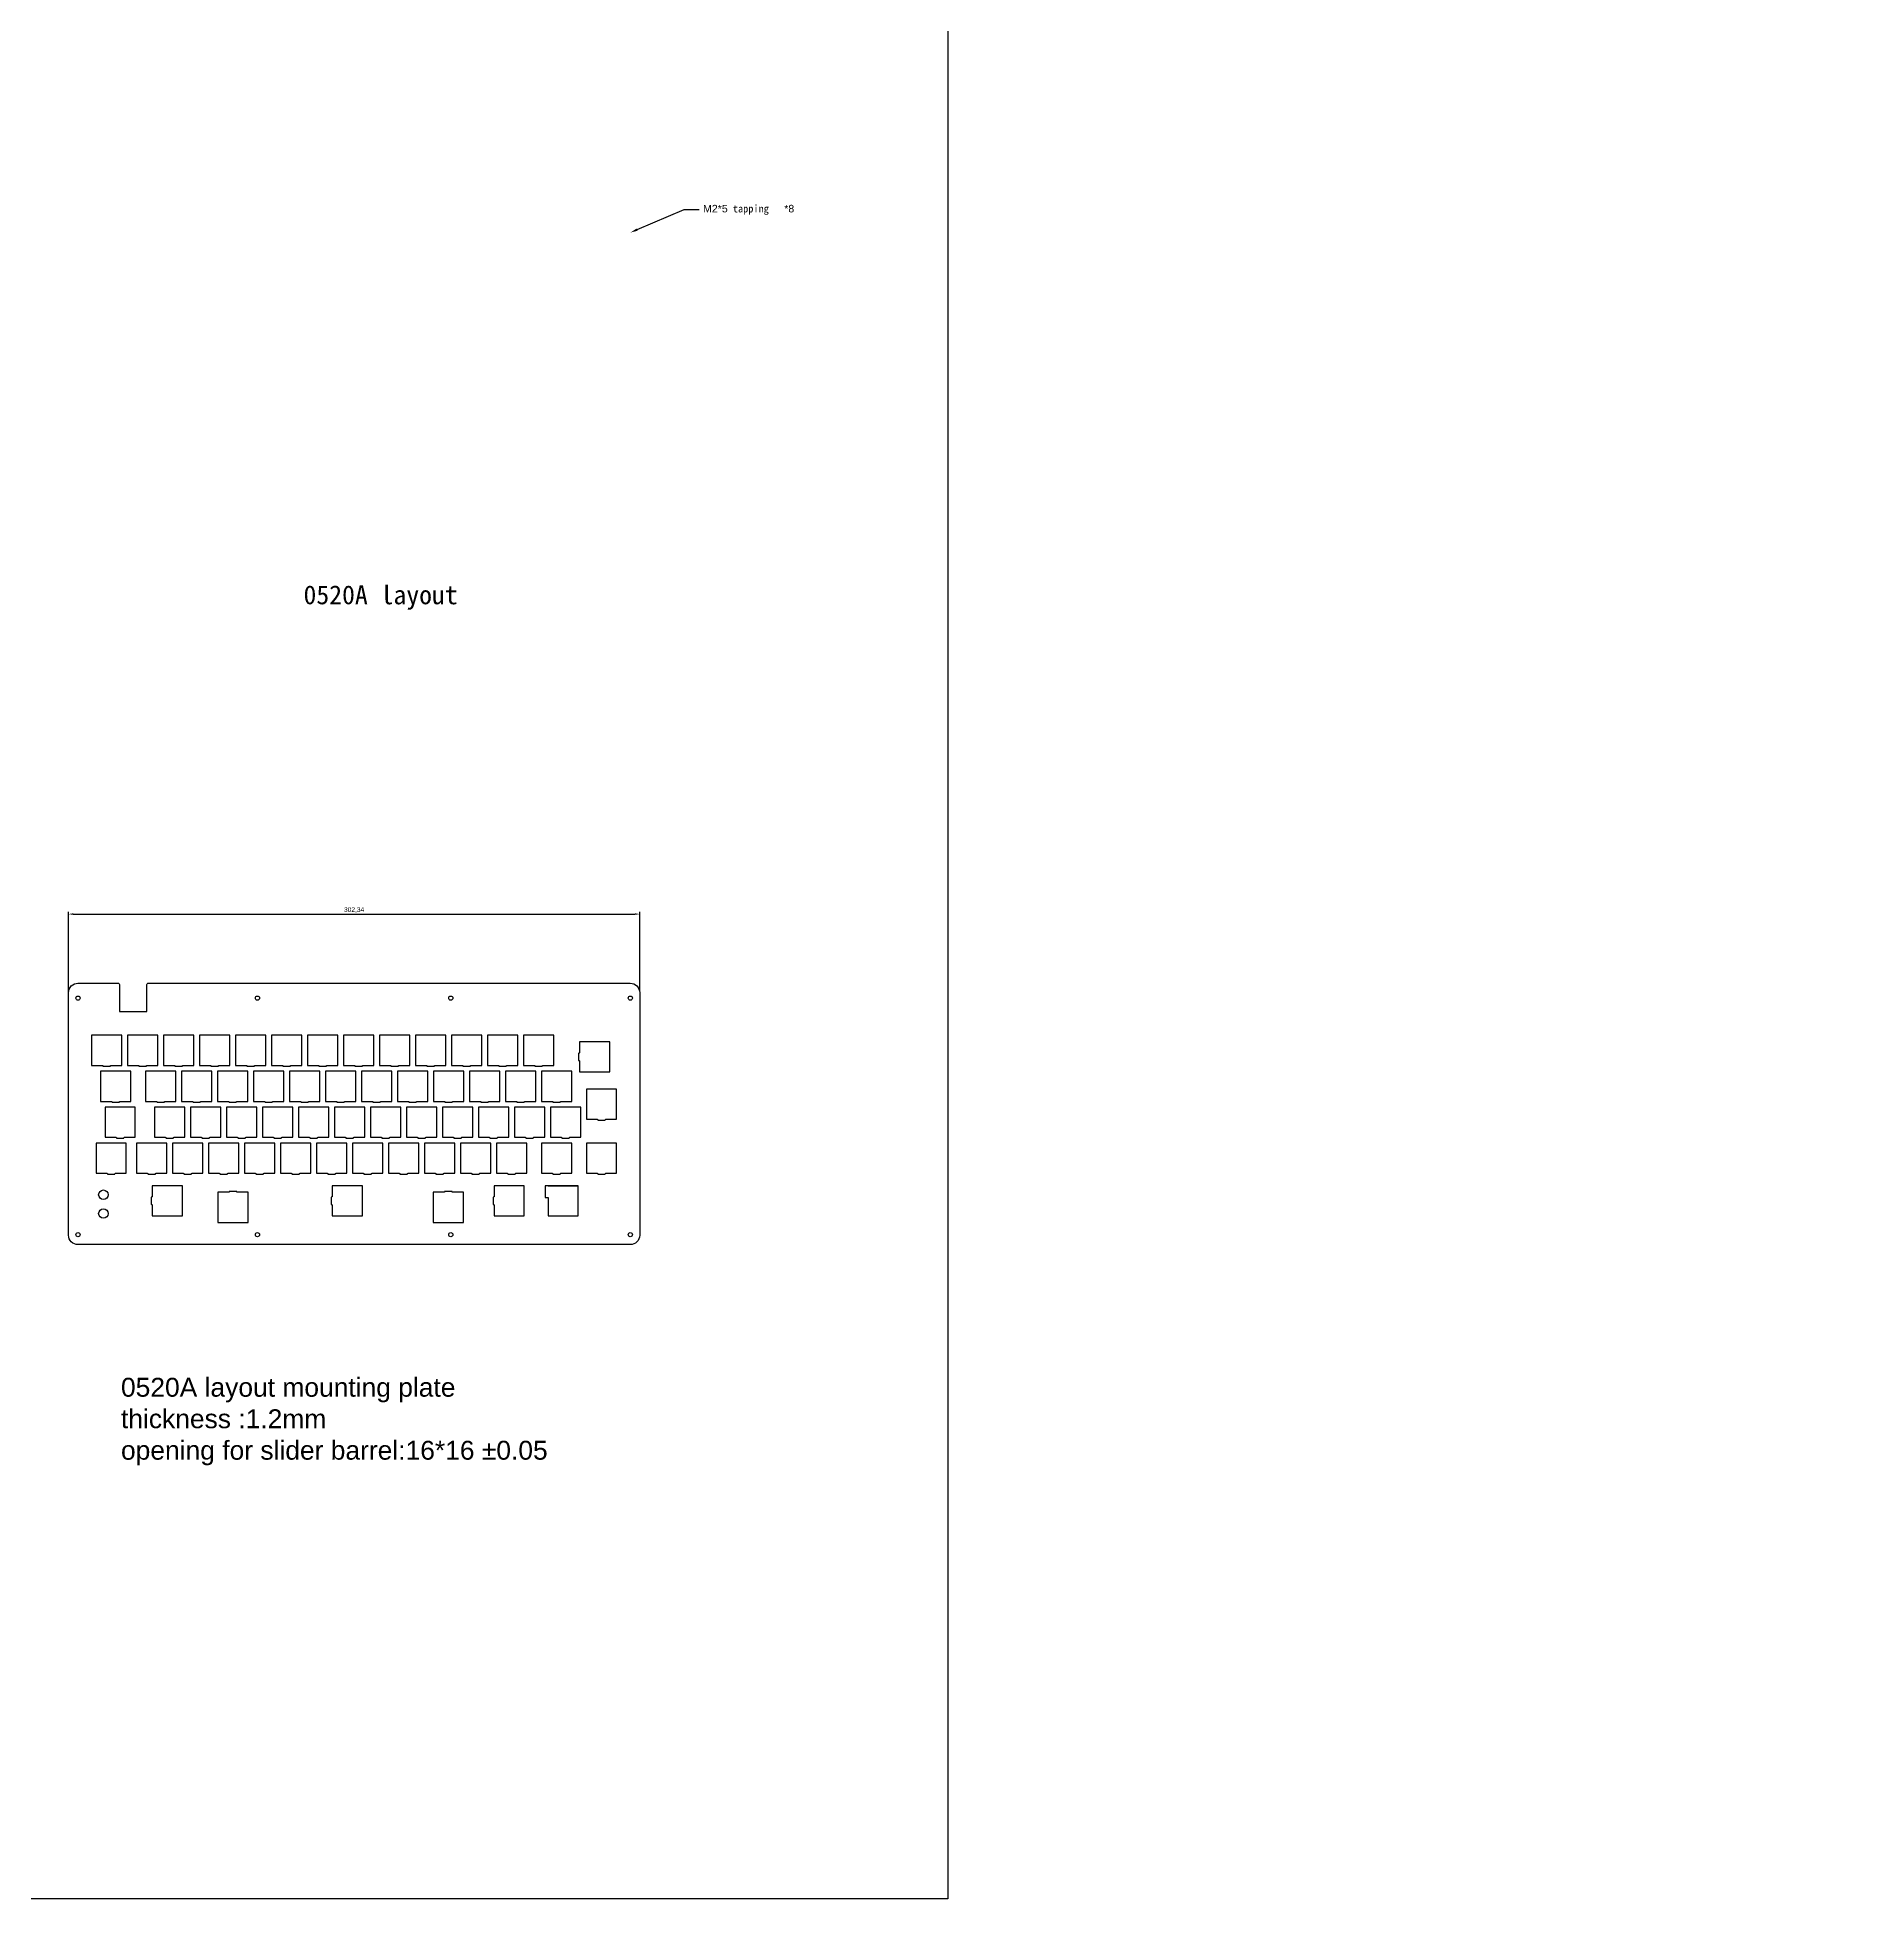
# Model space of a CAD drawing. Header units: millimetres. Extents: x -7565 to 5748, y -10126 to 3805.
# Drawn here: x -6295 to -5327, y -4218 to -3232 of the extents above; entities that cross this region are included whole.
import ezdxf
from ezdxf import colors
from ezdxf.entities.mleader import LeaderData, LeaderLine
from ezdxf.math import Vec2, Vec3

# ---------------------------------------------------------------- set-up
doc = ezdxf.new("R2010")
doc.units = ezdxf.units.MM
doc.layers.get('Defpoints').update_dxf_attribs({"color": 3})
doc.styles.get("Standard").update_dxf_attribs({"font": 'arial.ttf'})
doc.dimstyles.new('Civil-Metric', dxfattribs={"dimtxt": 3, "dimasz": 3, "dimexe": 3, "dimexo": 1.5, "dimgap": 2, "dimtad": 1, "dimzin": 3, "dimdsep": 46, "dimtxsty": 'Standard', "dimcen": 3, "dimazin": 2, "dimtfac": 1, "dimtofl": 0, "dimtmove": 0, "dimatfit": 3, "dimfxl": 1, "dimfrac": 1, "dimtolj": 1, "dimtzin": 0, "dimarcsym": 0})
doc.dimstyles.new('ISO-25', dxfattribs={"dimtxt": 2.5, "dimasz": 2.5, "dimexe": 1.25, "dimexo": 0.625, "dimtad": 1, "dimtxsty": 'Standard', "dimcen": 2.5, "dimadec": 0, "dimazin": 0, "dimtfac": 1, "dimtmove": 0, "dimatfit": 3, "dimfxl": 1, "dimarcsym": 0})

# ---------------------------------------------------------------- blocks, each defined once
blk = doc.blocks.new('*D70')
at = {"layer": 'Defpoints', "color": 0, "lineweight": -2, "transparency": 16777216}
for p, q in [((-3638.83, -1947.83), (-3660.71, -1947.83)), ((-3657.71, -1950.83), (-3657.71, -2090.23)), ((-3638.83, -2093.23), (-3660.71, -2093.23)), ((-6875.7, -3737.6), (-6875.7, -3695.39)), ((-6568.6, -3737.6), (-6568.6, -3695.39)), ((-6873.2, -3696.64), (-6571.1, -3696.64))]:
    blk.add_line(p, q, dxfattribs=at)
at = {"layer": 'Defpoints', "color": 0, "transparency": 16777216}
for p in [(-3637.33, -1947.83), (-3657.71, -2093.23), (-3637.33, -2093.23), (-6568.6, -3696.64), (-6875.7, -3738.22), (-6568.6, -3738.22)]:
    blk.add_point(p, dxfattribs=at)
for points in [[(-3658.21, -1950.83), (-3657.21, -1950.83), (-3657.71, -1947.83)], [(-3658.21, -2090.23), (-3657.21, -2090.23), (-3657.71, -2093.23)], [(-6873.2, -3696.22), (-6873.2, -3697.05), (-6875.7, -3696.64)], [(-6571.1, -3696.22), (-6571.1, -3697.05), (-6568.6, -3696.64)]]:
    blk.add_solid(points, dxfattribs=at)
at = {"layer": 'Defpoints', "color": 0, "transparency": 16777216, "insert": (-3661.24, -2020.53), "char_height": 3, "attachment_point": 5, "rotation": 90}
blk.add_mtext('\\A1;145.40', dxfattribs=at)
at = {"layer": 'Defpoints', "color": 0, "transparency": 16777216, "insert": (-6722.15, -3694.51), "char_height": 2.5, "attachment_point": 5}
blk.add_mtext('307,1', dxfattribs=at)
blk = doc.blocks.new('*D71')
at = {"layer": 'Defpoints', "color": 0, "lineweight": -2, "transparency": 16777216}
for p, q in [((-3638.83, -1747.83), (-3665.27, -1747.83)), ((-3662.27, -1750.83), (-3662.27, -1890.23)), ((-3638.83, -1893.23), (-3665.27, -1893.23)), ((-6278.6, -3737.6), (-6278.6, -3695.39)), ((-5976.26, -3737.6), (-5976.26, -3695.39)), ((-6276.1, -3696.64), (-5978.76, -3696.64))]:
    blk.add_line(p, q, dxfattribs=at)
at = {"layer": 'Defpoints', "color": 0, "transparency": 16777216}
for p in [(-3637.33, -1747.83), (-3662.27, -1893.23), (-3637.33, -1893.23), (-5976.26, -3696.64), (-6278.6, -3738.22), (-5976.26, -3738.22)]:
    blk.add_point(p, dxfattribs=at)
for points in [[(-3662.77, -1750.83), (-3661.77, -1750.83), (-3662.27, -1747.83)], [(-3662.77, -1890.23), (-3661.77, -1890.23), (-3662.27, -1893.23)], [(-6276.1, -3696.22), (-6276.1, -3697.05), (-6278.6, -3696.64)], [(-5978.76, -3696.22), (-5978.76, -3697.05), (-5976.26, -3696.64)]]:
    blk.add_solid(points, dxfattribs=at)
at = {"layer": 'Defpoints', "color": 0, "transparency": 16777216, "insert": (-3665.8, -1820.53), "char_height": 3, "attachment_point": 5, "rotation": 90}
blk.add_mtext('\\A1;145.40', dxfattribs=at)
at = {"layer": 'Defpoints', "color": 0, "transparency": 16777216, "insert": (-6127.43, -3694.51), "char_height": 2.5, "attachment_point": 5}
blk.add_mtext('302,34', dxfattribs=at)

msp = doc.modelspace()

# ---------------------------------------------------------------- linework, layer by layer
for points in [[(-6236.199, -3733.221), (-5981.262, -3733.221, -0.4142136), (-5976.262, -3738.221), (-5976.262, -3866.621, -0.4142136), (-5981.262, -3871.621), (-6273.599, -3871.621, -0.4142136), (-6278.599, -3866.621), (-6278.599, -3738.221, -0.4142136), (-6273.599, -3733.221), (-6252.599, -3733.221, -0.4142136), (-6251.599, -3734.221), (-6251.599, -3748.221), (-6237.199, -3748.221), (-6237.199, -3734.221, -0.4142136)], [(-6256.399, -3776.971), (-6256.399, -3776.971, -0.4142136), (-6256.149, -3776.721), (-6250.399, -3776.721), (-6250.399, -3760.721), (-6266.399, -3760.721), (-6266.399, -3776.721), (-6260.649, -3776.721, -0.4142136), (-6260.399, -3776.971), (-6260.399, -3776.971, 0.4142136), (-6260.149, -3777.221), (-6256.649, -3777.221, 0.4142136)], [(-6237.349, -3776.971), (-6237.349, -3776.971, -0.4142136), (-6237.099, -3776.721), (-6231.349, -3776.721), (-6231.349, -3760.721), (-6247.349, -3760.721), (-6247.349, -3776.721), (-6241.599, -3776.721, -0.4142136), (-6241.349, -3776.971), (-6241.349, -3776.971, 0.4142136), (-6241.099, -3777.221), (-6237.599, -3777.221, 0.4142136)], [(-6218.299, -3776.971), (-6218.299, -3776.971, -0.4142136), (-6218.049, -3776.721), (-6212.299, -3776.721), (-6212.299, -3760.721), (-6228.299, -3760.721), (-6228.299, -3776.721), (-6222.549, -3776.721, -0.4142136), (-6222.299, -3776.971), (-6222.299, -3776.971, 0.4142136), (-6222.049, -3777.221), (-6218.549, -3777.221, 0.4142136)], [(-6199.249, -3776.971), (-6199.249, -3776.971, -0.4142136), (-6198.999, -3776.721), (-6193.249, -3776.721), (-6193.249, -3760.721), (-6209.249, -3760.721), (-6209.249, -3776.721), (-6203.499, -3776.721, -0.4142136), (-6203.249, -3776.971), (-6203.249, -3776.971, 0.4142136), (-6202.999, -3777.221), (-6199.499, -3777.221, 0.4142136)], [(-6180.199, -3776.971), (-6180.199, -3776.971, -0.4142136), (-6179.949, -3776.721), (-6174.199, -3776.721), (-6174.199, -3760.721), (-6190.199, -3760.721), (-6190.199, -3776.721), (-6184.449, -3776.721, -0.4142136), (-6184.199, -3776.971), (-6184.199, -3776.971, 0.4142136), (-6183.949, -3777.221), (-6180.449, -3777.221, 0.4142136)], [(-6161.149, -3776.971), (-6161.149, -3776.971, -0.4142136), (-6160.899, -3776.721), (-6155.149, -3776.721), (-6155.149, -3760.721), (-6171.149, -3760.721), (-6171.149, -3776.721), (-6165.399, -3776.721, -0.4142136), (-6165.149, -3776.971), (-6165.149, -3776.971, 0.4142136), (-6164.899, -3777.221), (-6161.399, -3777.221, 0.4142136)], [(-6142.099, -3776.971), (-6142.099, -3776.971, -0.4142136), (-6141.849, -3776.721), (-6136.099, -3776.721), (-6136.099, -3760.721), (-6152.099, -3760.721), (-6152.099, -3776.721), (-6146.349, -3776.721, -0.4142136), (-6146.099, -3776.971), (-6146.099, -3776.971, 0.4142136), (-6145.849, -3777.221), (-6142.349, -3777.221, 0.4142136)], [(-6142.099, -3776.971), (-6142.099, -3776.971, -0.4142136), (-6141.849, -3776.721), (-6136.099, -3776.721), (-6136.099, -3760.721), (-6152.099, -3760.721), (-6152.099, -3776.721), (-6146.349, -3776.721, -0.4142136), (-6146.099, -3776.971), (-6146.099, -3776.971, 0.4142136), (-6145.849, -3777.221), (-6142.349, -3777.221, 0.4142136)], [(-6123.049, -3776.971), (-6123.049, -3776.971, -0.4142136), (-6122.799, -3776.721), (-6117.049, -3776.721), (-6117.049, -3760.721), (-6133.049, -3760.721), (-6133.049, -3776.721), (-6127.299, -3776.721, -0.4142136), (-6127.049, -3776.971), (-6127.049, -3776.971, 0.4142136), (-6126.799, -3777.221), (-6123.299, -3777.221, 0.4142136)], [(-6103.999, -3776.971), (-6103.999, -3776.971, -0.4142136), (-6103.749, -3776.721), (-6097.999, -3776.721), (-6097.999, -3760.721), (-6113.999, -3760.721), (-6113.999, -3776.721), (-6108.249, -3776.721, -0.4142136), (-6107.999, -3776.971), (-6107.999, -3776.971, 0.4142136), (-6107.749, -3777.221), (-6104.249, -3777.221, 0.4142136)], [(-6084.949, -3776.971), (-6084.949, -3776.971, -0.4142136), (-6084.699, -3776.721), (-6078.949, -3776.721), (-6078.949, -3760.721), (-6094.949, -3760.721), (-6094.949, -3776.721), (-6089.199, -3776.721, -0.4142136), (-6088.949, -3776.971), (-6088.949, -3776.971, 0.4142136), (-6088.699, -3777.221), (-6085.199, -3777.221, 0.4142136)], [(-6065.899, -3776.971), (-6065.899, -3776.971, -0.4142136), (-6065.649, -3776.721), (-6059.899, -3776.721), (-6059.899, -3760.721), (-6075.899, -3760.721), (-6075.899, -3776.721), (-6070.149, -3776.721, -0.4142136), (-6069.899, -3776.971), (-6069.899, -3776.971, 0.4142136), (-6069.649, -3777.221), (-6066.149, -3777.221, 0.4142136)], [(-6046.849, -3776.971), (-6046.849, -3776.971, -0.4142136), (-6046.599, -3776.721), (-6040.849, -3776.721), (-6040.849, -3760.721), (-6056.849, -3760.721), (-6056.849, -3776.721), (-6051.099, -3776.721, -0.4142136), (-6050.849, -3776.971), (-6050.849, -3776.971, 0.4142136), (-6050.599, -3777.221), (-6047.099, -3777.221, 0.4142136)], [(-6027.799, -3776.971), (-6027.799, -3776.971, -0.4142136), (-6027.549, -3776.721), (-6021.799, -3776.721), (-6021.799, -3760.721), (-6037.799, -3760.721), (-6037.799, -3776.721), (-6032.049, -3776.721, -0.4142136), (-6031.799, -3776.971), (-6031.799, -3776.971, 0.4142136), (-6031.549, -3777.221), (-6028.049, -3777.221, 0.4142136)], [(-6008.356, -3774.221), (-6008.356, -3774.221, -0.4142136), (-6008.106, -3774.471), (-6008.106, -3780.221), (-5992.106, -3780.221), (-5992.106, -3764.221), (-6008.106, -3764.221), (-6008.106, -3769.971, -0.4142136), (-6008.356, -3770.221), (-6008.356, -3770.221, 0.4142136), (-6008.606, -3770.471), (-6008.606, -3773.971, 0.4142136)], [(-6251.637, -3796.021), (-6251.637, -3796.021, -0.4142136), (-6251.387, -3795.771), (-6245.637, -3795.771), (-6245.637, -3779.771), (-6261.637, -3779.771), (-6261.637, -3795.771), (-6255.887, -3795.771, -0.4142136), (-6255.637, -3796.021), (-6255.637, -3796.021, 0.4142136), (-6255.387, -3796.271), (-6251.887, -3796.271, 0.4142136)], [(-6227.824, -3796.021), (-6227.824, -3796.021, -0.4142136), (-6227.574, -3795.771), (-6221.824, -3795.771), (-6221.824, -3779.771), (-6237.824, -3779.771), (-6237.824, -3795.771), (-6232.074, -3795.771, -0.4142136), (-6231.824, -3796.021), (-6231.824, -3796.021, 0.4142136), (-6231.574, -3796.271), (-6228.074, -3796.271, 0.4142136)], [(-6208.774, -3796.021), (-6208.774, -3796.021, -0.4142136), (-6208.524, -3795.771), (-6202.774, -3795.771), (-6202.774, -3779.771), (-6218.774, -3779.771), (-6218.774, -3795.771), (-6213.024, -3795.771, -0.4142136), (-6212.774, -3796.021), (-6212.774, -3796.021, 0.4142136), (-6212.524, -3796.271), (-6209.024, -3796.271, 0.4142136)], [(-6189.724, -3796.021), (-6189.724, -3796.021, -0.4142136), (-6189.474, -3795.771), (-6183.724, -3795.771), (-6183.724, -3779.771), (-6199.724, -3779.771), (-6199.724, -3795.771), (-6193.974, -3795.771, -0.4142136), (-6193.724, -3796.021), (-6193.724, -3796.021, 0.4142136), (-6193.474, -3796.271), (-6189.974, -3796.271, 0.4142136)], [(-6170.674, -3796.021), (-6170.674, -3796.021, -0.4142136), (-6170.424, -3795.771), (-6164.674, -3795.771), (-6164.674, -3779.771), (-6180.674, -3779.771), (-6180.674, -3795.771), (-6174.924, -3795.771, -0.4142136), (-6174.674, -3796.021), (-6174.674, -3796.021, 0.4142136), (-6174.424, -3796.271), (-6170.924, -3796.271, 0.4142136)], [(-6151.624, -3796.021), (-6151.624, -3796.021, -0.4142136), (-6151.374, -3795.771), (-6145.624, -3795.771), (-6145.624, -3779.771), (-6161.624, -3779.771), (-6161.624, -3795.771), (-6155.874, -3795.771, -0.4142136), (-6155.624, -3796.021), (-6155.624, -3796.021, 0.4142136), (-6155.374, -3796.271), (-6151.874, -3796.271, 0.4142136)], [(-6132.574, -3796.021), (-6132.574, -3796.021, -0.4142136), (-6132.324, -3795.771), (-6126.574, -3795.771), (-6126.574, -3779.771), (-6142.574, -3779.771), (-6142.574, -3795.771), (-6136.824, -3795.771, -0.4142136), (-6136.574, -3796.021), (-6136.574, -3796.021, 0.4142136), (-6136.324, -3796.271), (-6132.824, -3796.271, 0.4142136)], [(-6113.524, -3796.021), (-6113.524, -3796.021, -0.4142136), (-6113.274, -3795.771), (-6107.524, -3795.771), (-6107.524, -3779.771), (-6123.524, -3779.771), (-6123.524, -3795.771), (-6117.774, -3795.771, -0.4142136), (-6117.524, -3796.021), (-6117.524, -3796.021, 0.4142136), (-6117.274, -3796.271), (-6113.774, -3796.271, 0.4142136)], [(-6094.474, -3796.021), (-6094.474, -3796.021, -0.4142136), (-6094.224, -3795.771), (-6088.474, -3795.771), (-6088.474, -3779.771), (-6104.474, -3779.771), (-6104.474, -3795.771), (-6098.724, -3795.771, -0.4142136), (-6098.474, -3796.021), (-6098.474, -3796.021, 0.4142136), (-6098.224, -3796.271), (-6094.724, -3796.271, 0.4142136)], [(-6075.424, -3796.021), (-6075.424, -3796.021, -0.4142136), (-6075.174, -3795.771), (-6069.424, -3795.771), (-6069.424, -3779.771), (-6085.424, -3779.771), (-6085.424, -3795.771), (-6079.674, -3795.771, -0.4142136), (-6079.424, -3796.021), (-6079.424, -3796.021, 0.4142136), (-6079.174, -3796.271), (-6075.674, -3796.271, 0.4142136)], [(-6056.374, -3796.021), (-6056.374, -3796.021, -0.4142136), (-6056.124, -3795.771), (-6050.374, -3795.771), (-6050.374, -3779.771), (-6066.374, -3779.771), (-6066.374, -3795.771), (-6060.624, -3795.771, -0.4142136), (-6060.374, -3796.021), (-6060.374, -3796.021, 0.4142136), (-6060.124, -3796.271), (-6056.624, -3796.271, 0.4142136)], [(-6037.324, -3796.021), (-6037.324, -3796.021, -0.4142136), (-6037.074, -3795.771), (-6031.324, -3795.771), (-6031.324, -3779.771), (-6047.324, -3779.771), (-6047.324, -3795.771), (-6041.574, -3795.771, -0.4142136), (-6041.324, -3796.021), (-6041.324, -3796.021, 0.4142136), (-6041.074, -3796.271), (-6037.574, -3796.271, 0.4142136)], [(-6018.274, -3796.021), (-6018.274, -3796.021, -0.4142136), (-6018.024, -3795.771), (-6012.274, -3795.771), (-6012.274, -3779.771), (-6028.274, -3779.771), (-6028.274, -3795.771), (-6022.524, -3795.771, -0.4142136), (-6022.274, -3796.021), (-6022.274, -3796.021, 0.4142136), (-6022.024, -3796.271), (-6018.524, -3796.271, 0.4142136)], [(-5994.462, -3805.546), (-5994.462, -3805.546, -0.4142136), (-5994.212, -3805.296), (-5988.462, -3805.296), (-5988.462, -3789.296), (-6004.462, -3789.296), (-6004.462, -3805.296), (-5998.712, -3805.296, -0.4142136), (-5998.462, -3805.546), (-5998.462, -3805.546, 0.4142136), (-5998.212, -3805.796), (-5994.712, -3805.796, 0.4142136)], [(-6249.256, -3815.071), (-6249.256, -3815.071, -0.4142136), (-6249.006, -3814.821), (-6243.256, -3814.821), (-6243.256, -3798.821), (-6259.256, -3798.821), (-6259.256, -3814.821), (-6253.506, -3814.821, -0.4142136), (-6253.256, -3815.071), (-6253.256, -3815.071, 0.4142136), (-6253.006, -3815.321), (-6249.506, -3815.321, 0.4142136)], [(-6223.062, -3815.071), (-6223.062, -3815.071, -0.4142136), (-6222.812, -3814.821), (-6217.062, -3814.821), (-6217.062, -3798.821), (-6233.062, -3798.821), (-6233.062, -3814.821), (-6227.312, -3814.821, -0.4142136), (-6227.062, -3815.071), (-6227.062, -3815.071, 0.4142136), (-6226.812, -3815.321), (-6223.312, -3815.321, 0.4142136)], [(-6204.012, -3815.071), (-6204.012, -3815.071, -0.4142136), (-6203.762, -3814.821), (-6198.012, -3814.821), (-6198.012, -3798.821), (-6214.012, -3798.821), (-6214.012, -3814.821), (-6208.262, -3814.821, -0.4142136), (-6208.012, -3815.071), (-6208.012, -3815.071, 0.4142136), (-6207.762, -3815.321), (-6204.262, -3815.321, 0.4142136)], [(-6184.962, -3815.071), (-6184.962, -3815.071, -0.4142136), (-6184.712, -3814.821), (-6178.962, -3814.821), (-6178.962, -3798.821), (-6194.962, -3798.821), (-6194.962, -3814.821), (-6189.212, -3814.821, -0.4142136), (-6188.962, -3815.071), (-6188.962, -3815.071, 0.4142136), (-6188.712, -3815.321), (-6185.212, -3815.321, 0.4142136)], [(-6165.912, -3815.071), (-6165.912, -3815.071, -0.4142136), (-6165.662, -3814.821), (-6159.912, -3814.821), (-6159.912, -3798.821), (-6175.912, -3798.821), (-6175.912, -3814.821), (-6170.162, -3814.821, -0.4142136), (-6169.912, -3815.071), (-6169.912, -3815.071, 0.4142136), (-6169.662, -3815.321), (-6166.162, -3815.321, 0.4142136)], [(-6146.862, -3815.071), (-6146.862, -3815.071, -0.4142136), (-6146.612, -3814.821), (-6140.862, -3814.821), (-6140.862, -3798.821), (-6156.862, -3798.821), (-6156.862, -3814.821), (-6151.112, -3814.821, -0.4142136), (-6150.862, -3815.071), (-6150.862, -3815.071, 0.4142136), (-6150.612, -3815.321), (-6147.112, -3815.321, 0.4142136)], [(-6127.812, -3815.071), (-6127.812, -3815.071, -0.4142136), (-6127.562, -3814.821), (-6121.812, -3814.821), (-6121.812, -3798.821), (-6137.812, -3798.821), (-6137.812, -3814.821), (-6132.062, -3814.821, -0.4142136), (-6131.812, -3815.071), (-6131.812, -3815.071, 0.4142136), (-6131.562, -3815.321), (-6128.062, -3815.321, 0.4142136)], [(-6108.762, -3815.071), (-6108.762, -3815.071, -0.4142136), (-6108.512, -3814.821), (-6102.762, -3814.821), (-6102.762, -3798.821), (-6118.762, -3798.821), (-6118.762, -3814.821), (-6113.012, -3814.821, -0.4142136), (-6112.762, -3815.071), (-6112.762, -3815.071, 0.4142136), (-6112.512, -3815.321), (-6109.012, -3815.321, 0.4142136)], [(-6089.712, -3815.071), (-6089.712, -3815.071, -0.4142136), (-6089.462, -3814.821), (-6083.712, -3814.821), (-6083.712, -3798.821), (-6099.712, -3798.821), (-6099.712, -3814.821), (-6093.962, -3814.821, -0.4142136), (-6093.712, -3815.071), (-6093.712, -3815.071, 0.4142136), (-6093.462, -3815.321), (-6089.962, -3815.321, 0.4142136)], [(-6070.662, -3815.071), (-6070.662, -3815.071, -0.4142136), (-6070.412, -3814.821), (-6064.662, -3814.821), (-6064.662, -3798.821), (-6080.662, -3798.821), (-6080.662, -3814.821), (-6074.912, -3814.821, -0.4142136), (-6074.662, -3815.071), (-6074.662, -3815.071, 0.4142136), (-6074.412, -3815.321), (-6070.912, -3815.321, 0.4142136)], [(-6051.612, -3815.071), (-6051.612, -3815.071, -0.4142136), (-6051.362, -3814.821), (-6045.612, -3814.821), (-6045.612, -3798.821), (-6061.612, -3798.821), (-6061.612, -3814.821), (-6055.862, -3814.821, -0.4142136), (-6055.612, -3815.071), (-6055.612, -3815.071, 0.4142136), (-6055.362, -3815.321), (-6051.862, -3815.321, 0.4142136)], [(-6032.562, -3815.071), (-6032.562, -3815.071, -0.4142136), (-6032.312, -3814.821), (-6026.562, -3814.821), (-6026.562, -3798.821), (-6042.562, -3798.821), (-6042.562, -3814.821), (-6036.812, -3814.821, -0.4142136), (-6036.562, -3815.071), (-6036.562, -3815.071, 0.4142136), (-6036.312, -3815.321), (-6032.812, -3815.321, 0.4142136)], [(-6013.512, -3815.071), (-6013.512, -3815.071, -0.4142136), (-6013.262, -3814.821), (-6007.512, -3814.821), (-6007.512, -3798.821), (-6023.512, -3798.821), (-6023.512, -3814.821), (-6017.762, -3814.821, -0.4142136), (-6017.512, -3815.071), (-6017.512, -3815.071, 0.4142136), (-6017.262, -3815.321), (-6013.762, -3815.321, 0.4142136)], [(-6254.018, -3834.121), (-6254.018, -3834.121, -0.4142136), (-6253.768, -3833.871), (-6248.018, -3833.871), (-6248.018, -3817.871), (-6264.018, -3817.871), (-6264.018, -3833.871), (-6258.268, -3833.871, -0.4142136), (-6258.018, -3834.121), (-6258.018, -3834.121, 0.4142136), (-6257.768, -3834.371), (-6254.268, -3834.371, 0.4142136)], [(-6232.587, -3834.121), (-6232.587, -3834.121, -0.4142136), (-6232.337, -3833.871), (-6226.587, -3833.871), (-6226.587, -3817.871), (-6242.587, -3817.871), (-6242.587, -3833.871), (-6236.837, -3833.871, -0.4142136), (-6236.587, -3834.121), (-6236.587, -3834.121, 0.4142136), (-6236.337, -3834.371), (-6232.837, -3834.371, 0.4142136)], [(-6213.537, -3834.121), (-6213.537, -3834.121, -0.4142136), (-6213.287, -3833.871), (-6207.537, -3833.871), (-6207.537, -3817.871), (-6223.537, -3817.871), (-6223.537, -3833.871), (-6217.787, -3833.871, -0.4142136), (-6217.537, -3834.121), (-6217.537, -3834.121, 0.4142136), (-6217.287, -3834.371), (-6213.787, -3834.371, 0.4142136)], [(-6194.487, -3834.121), (-6194.487, -3834.121, -0.4142136), (-6194.237, -3833.871), (-6188.487, -3833.871), (-6188.487, -3817.871), (-6204.487, -3817.871), (-6204.487, -3833.871), (-6198.737, -3833.871, -0.4142136), (-6198.487, -3834.121), (-6198.487, -3834.121, 0.4142136), (-6198.237, -3834.371), (-6194.737, -3834.371, 0.4142136)], [(-6175.437, -3834.121), (-6175.437, -3834.121, -0.4142136), (-6175.187, -3833.871), (-6169.437, -3833.871), (-6169.437, -3817.871), (-6185.437, -3817.871), (-6185.437, -3833.871), (-6179.687, -3833.871, -0.4142136), (-6179.437, -3834.121), (-6179.437, -3834.121, 0.4142136), (-6179.187, -3834.371), (-6175.687, -3834.371, 0.4142136)], [(-6156.387, -3834.121), (-6156.387, -3834.121, -0.4142136), (-6156.137, -3833.871), (-6150.387, -3833.871), (-6150.387, -3817.871), (-6166.387, -3817.871), (-6166.387, -3833.871), (-6160.637, -3833.871, -0.4142136), (-6160.387, -3834.121), (-6160.387, -3834.121, 0.4142136), (-6160.137, -3834.371), (-6156.637, -3834.371, 0.4142136)], [(-6137.337, -3834.121), (-6137.337, -3834.121, -0.4142136), (-6137.087, -3833.871), (-6131.337, -3833.871), (-6131.337, -3817.871), (-6147.337, -3817.871), (-6147.337, -3833.871), (-6141.587, -3833.871, -0.4142136), (-6141.337, -3834.121), (-6141.337, -3834.121, 0.4142136), (-6141.087, -3834.371), (-6137.587, -3834.371, 0.4142136)], [(-6118.287, -3834.121), (-6118.287, -3834.121, -0.4142136), (-6118.037, -3833.871), (-6112.287, -3833.871), (-6112.287, -3817.871), (-6128.287, -3817.871), (-6128.287, -3833.871), (-6122.537, -3833.871, -0.4142136), (-6122.287, -3834.121), (-6122.287, -3834.121, 0.4142136), (-6122.037, -3834.371), (-6118.537, -3834.371, 0.4142136)], [(-6099.237, -3834.121), (-6099.237, -3834.121, -0.4142136), (-6098.987, -3833.871), (-6093.237, -3833.871), (-6093.237, -3817.871), (-6109.237, -3817.871), (-6109.237, -3833.871), (-6103.487, -3833.871, -0.4142136), (-6103.237, -3834.121), (-6103.237, -3834.121, 0.4142136), (-6102.987, -3834.371), (-6099.487, -3834.371, 0.4142136)], [(-6080.187, -3834.121), (-6080.187, -3834.121, -0.4142136), (-6079.937, -3833.871), (-6074.187, -3833.871), (-6074.187, -3817.871), (-6090.187, -3817.871), (-6090.187, -3833.871), (-6084.437, -3833.871, -0.4142136), (-6084.187, -3834.121), (-6084.187, -3834.121, 0.4142136), (-6083.937, -3834.371), (-6080.437, -3834.371, 0.4142136)], [(-6061.137, -3834.121), (-6061.137, -3834.121, -0.4142136), (-6060.887, -3833.871), (-6055.137, -3833.871), (-6055.137, -3817.871), (-6071.137, -3817.871), (-6071.137, -3833.871), (-6065.387, -3833.871, -0.4142136), (-6065.137, -3834.121), (-6065.137, -3834.121, 0.4142136), (-6064.887, -3834.371), (-6061.387, -3834.371, 0.4142136)], [(-6042.087, -3834.121), (-6042.087, -3834.121, -0.4142136), (-6041.837, -3833.871), (-6036.087, -3833.871), (-6036.087, -3817.871), (-6052.087, -3817.871), (-6052.087, -3833.871), (-6046.337, -3833.871, -0.4142136), (-6046.087, -3834.121), (-6046.087, -3834.121, 0.4142136), (-6045.837, -3834.371), (-6042.337, -3834.371, 0.4142136)], [(-6018.274, -3834.121), (-6018.274, -3834.121, -0.4142136), (-6018.024, -3833.871), (-6012.274, -3833.871), (-6012.274, -3817.871), (-6028.274, -3817.871), (-6028.274, -3833.871), (-6022.524, -3833.871, -0.4142136), (-6022.274, -3834.121), (-6022.274, -3834.121, 0.4142136), (-6022.024, -3834.371), (-6018.524, -3834.371, 0.4142136)], [(-5994.462, -3834.121), (-5994.462, -3834.121, -0.4142136), (-5994.212, -3833.871), (-5988.462, -3833.871), (-5988.462, -3817.871), (-6004.462, -3817.871), (-6004.462, -3833.871), (-5998.712, -3833.871, -0.4142136), (-5998.462, -3834.121), (-5998.462, -3834.121, 0.4142136), (-5998.212, -3834.371), (-5994.712, -3834.371, 0.4142136)], [(-6234.574, -3850.421), (-6234.574, -3850.421, -0.4142136), (-6234.324, -3850.671), (-6234.324, -3856.421), (-6218.324, -3856.421), (-6218.324, -3840.421), (-6234.324, -3840.421), (-6234.324, -3846.171, -0.4142136), (-6234.574, -3846.421), (-6234.574, -3846.421, 0.4142136), (-6234.824, -3846.671), (-6234.824, -3850.171, 0.4142136)], [(-6193.574, -3843.671), (-6193.574, -3843.671, -0.4142136), (-6193.824, -3843.921), (-6199.574, -3843.921), (-6199.574, -3859.921), (-6183.574, -3859.921), (-6183.574, -3843.921), (-6189.324, -3843.921, -0.4142136), (-6189.574, -3843.671), (-6189.574, -3843.671, 0.4142136), (-6189.824, -3843.421), (-6193.324, -3843.421, 0.4142136)], [(-6139.324, -3850.421), (-6139.324, -3850.421, -0.4142136), (-6139.074, -3850.671), (-6139.074, -3856.421), (-6123.074, -3856.421), (-6123.074, -3840.421), (-6139.074, -3840.421), (-6139.074, -3846.171, -0.4142136), (-6139.324, -3846.421), (-6139.324, -3846.421, 0.4142136), (-6139.574, -3846.671), (-6139.574, -3850.171, 0.4142136)], [(-6079.574, -3843.671), (-6079.574, -3843.671, -0.4142136), (-6079.824, -3843.921), (-6085.574, -3843.921), (-6085.574, -3859.921), (-6069.574, -3859.921), (-6069.574, -3843.921), (-6075.324, -3843.921, -0.4142136), (-6075.574, -3843.671), (-6075.574, -3843.671, 0.4142136), (-6075.824, -3843.421), (-6079.324, -3843.421, 0.4142136)], [(-6053.599, -3850.421), (-6053.599, -3850.421, -0.4142136), (-6053.349, -3850.671), (-6053.349, -3856.421), (-6037.349, -3856.421), (-6037.349, -3840.421), (-6053.349, -3840.421), (-6053.349, -3846.171, -0.4142136), (-6053.599, -3846.421), (-6053.599, -3846.421, 0.4142136), (-6053.849, -3846.671), (-6053.849, -3850.171, 0.4142136)]]:
    msp.add_lwpolyline(points, format="xyb", close=True)
msp.add_lwpolyline([(-6024.774, -3840.421), (-6008.774, -3840.421), (-6026.274, -3840.421), (-6026.274, -3846.621), (-6024.774, -3846.621), (-6024.774, -3856.421), (-6008.774, -3856.421), (-6008.774, -3840.421)])
for centre, radius in [((-6273.599, -3741.121), 1.1), ((-6178.599, -3741.121), 1.1), ((-6076.262, -3741.121), 1.1), ((-5981.262, -3741.121), 1.1), ((-6260.174, -3845.196), 2.5), ((-6260.174, -3855.196), 2.5), ((-6273.599, -3866.371), 1.1), ((-6178.599, -3866.371), 1.1), ((-6076.262, -3866.371), 1.1), ((-5981.262, -3866.371), 1.1)]:
    msp.add_circle(centre, radius)
at = {"layer": 'Defpoints'}
msp.add_lwpolyline([(-6984.504, -3057.664), (-5813.124, -3057.664), (-5813.124, -4217.942), (-6984.504, -4217.942)], close=True, dxfattribs=at)

# ---------------------------------------------------------------- texts
at = {"layer": 'Defpoints', "char_height": 10, "attachment_point": 1}
for s, width, insert in [('{\\fSimSun|b0|i0|c134|p2;0520A layout}', 146.75109, (-6154.224, -3522.614)), ('0520A layout mounting plate\\Pthickness :1.2mm\\Popening for slider barrel:16*16 ±0.05', 284.15217, (-6250.844, -3942.148))]:
    msp.add_mtext_dynamic_manual_height_columns(s, width=width, gutter_width=12.5, heights=[0], dxfattribs=dict(at, insert=insert))

# ---------------------------------------------------------------- dimensions: what is measured, and where the dimension line sits
at = {"layer": 'Defpoints'}
for base, p1, p2, angle, dimstyle, picture, middle in [((-3662.269, -1893.231), (-3637.334, -1747.831), (-3637.334, -1893.231), 90, 'Civil-Metric', '*D71', (-3665.801, -1820.531)), ((-5976.262, -3696.636), (-6278.599, -3738.221), (-5976.262, -3738.221), 180, 'ISO-25', '*D71', (-6127.431, -3694.509)), ((-3657.711, -2093.231), (-3637.334, -1947.831), (-3637.334, -2093.231), 90, 'Civil-Metric', '*D70', (-3661.242, -2020.531)), ((-6568.599, -3696.636), (-6875.699, -3738.221), (-6568.599, -3738.221), 180, 'ISO-25', '*D70', (-6722.149, -3694.509))]:
    dim = msp.add_linear_dim(base=base, p1=p1, p2=p2, angle=angle, dimstyle=dimstyle, dxfattribs=at)
    dim.commit()
    dim.dimension.update_dxf_attribs({"geometry": picture, "text_midpoint": middle})

# ---------------------------------------------------------------- leaders
ml = msp.add_multileader_mtext('Standard', dxfattribs=at)
ml.set_content('M2*5{\\fSimSun|b0|i0|c134|p2; tapping   }*8', color=256)
ml.set_leader_properties()
ml.build(insert=Vec2(0, 0))
ctx = ml.context
ctx.base_point, ctx.plane_origin = Vec3(-5944.724, -3323.545), Vec3(-5981.262, -3335.871)
notes = []
notes.append((ctx, [(0, (1, 1, 0), (-5952.724, -3323.545), (1, 0), 8, [(0, [(-5981.262, -3335.871)], 0, [])])]))
ctx.mtext.insert, ctx.mtext.flow_direction = Vec3(-5942.724, -3321.165), 5
for ctx, leaders in notes:
    for number, flags, end, landing, length, lines in leaders:
        leader = LeaderData()
        leader.index, (leader.has_last_leader_line, leader.has_dogleg_vector, leader.attachment_direction) = number, flags
        leader.last_leader_point, leader.dogleg_vector, leader.dogleg_length = Vec3(end), Vec3(landing), length
        for number, points, colour, breaks in lines:
            line = LeaderLine()
            line.index, line.vertices, line.color, line.breaks = number, Vec3.list(points), colors.encode_raw_color(colour), breaks
            leader.lines.append(line)
        ctx.leaders.append(leader)

doc.saveas('drawing.dxf')
